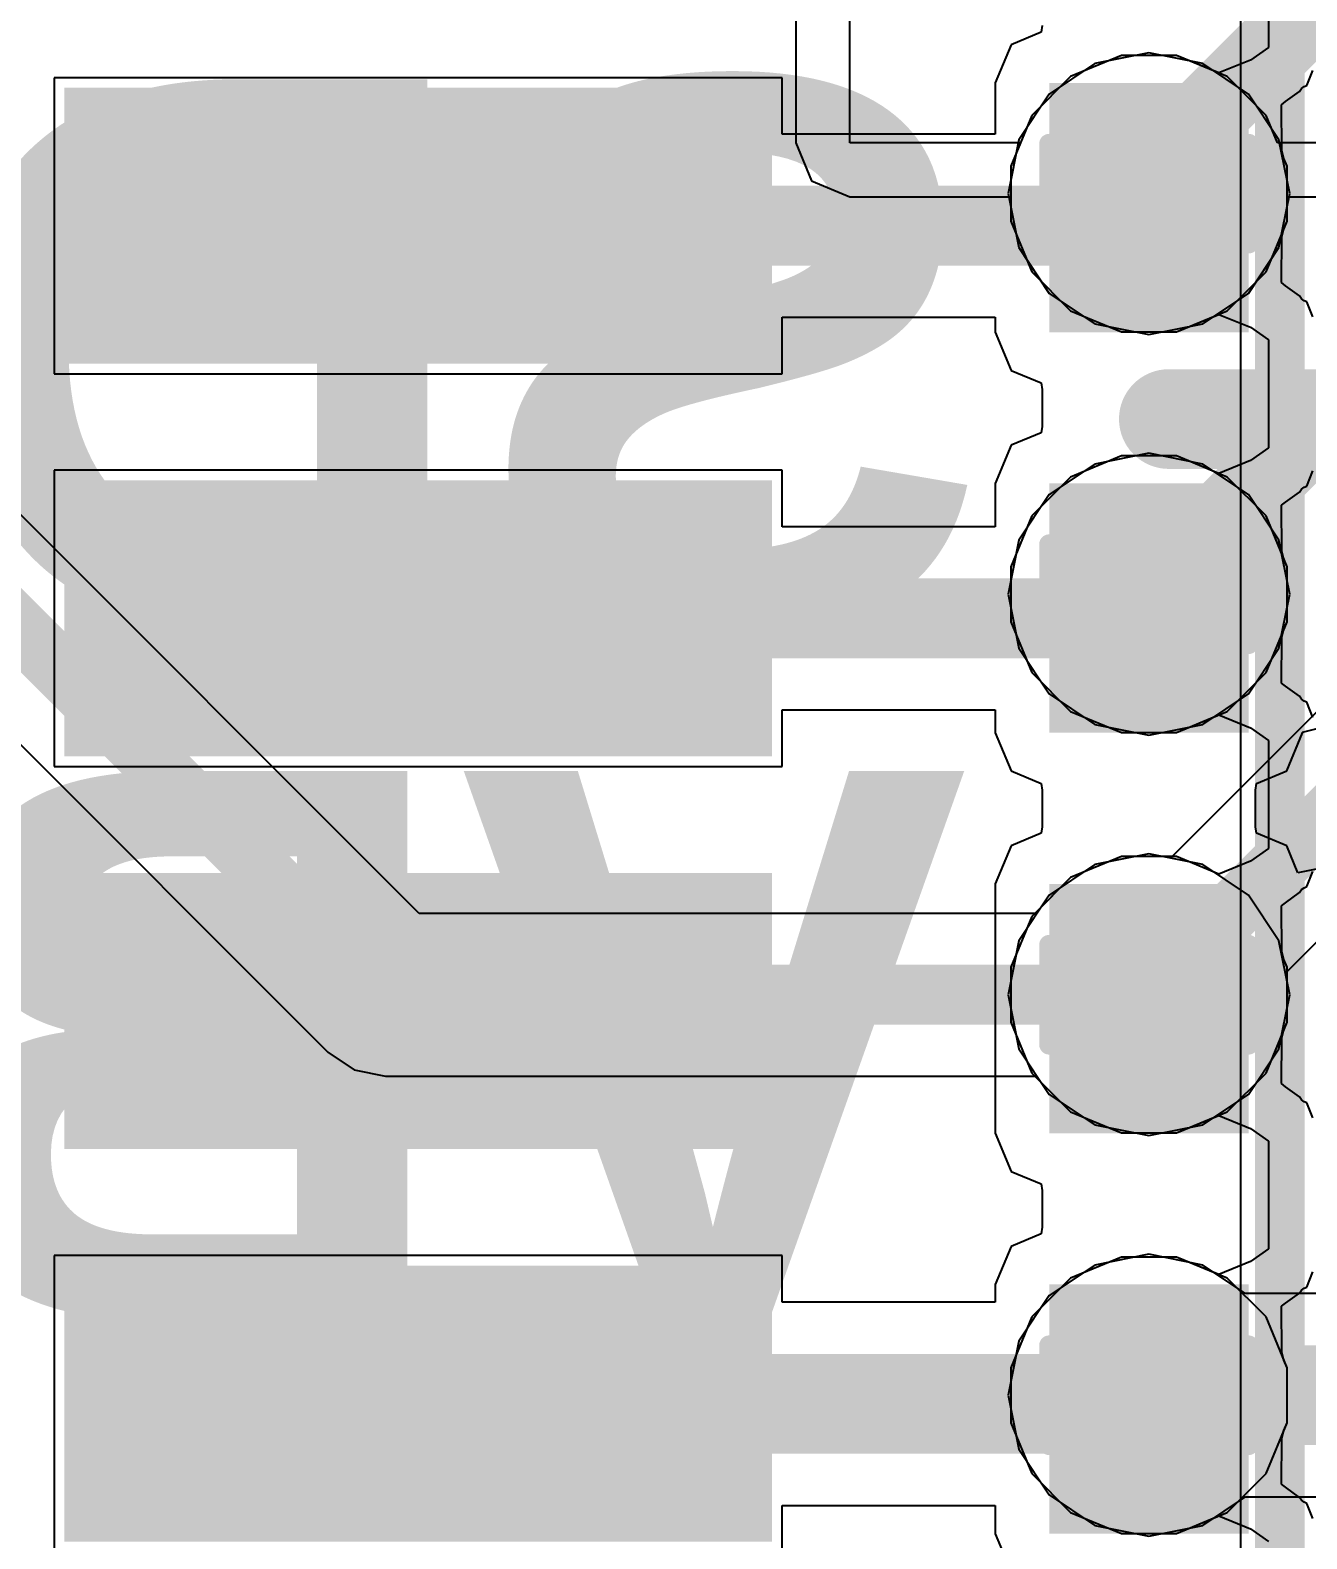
# Model space of a CAD drawing. Header units: inches. Extents: x 3 to 215, y 2 to 215.
# Drawn here: x 2.9798 to 3.1078, y 2.884 to 3.0353 of the extents above; entities that cross this region are included whole.
import ezdxf

# ---------------------------------------------------------------- set-up
doc = ezdxf.new("R2010")
doc.units = ezdxf.units.IN
doc.header["$MEASUREMENT"] = 0
for name, color, linetype in [('Board_Outline', 56, 'Continuous'), ('Bottom Layer', 5, 'Continuous'), ('Bottom Overlay', 54, 'Continuous'), ('Bottom Solder', 6, 'Continuous'), ('Dimension', 6, 'Continuous'), ('Drill Drawing', 1, 'Continuous'), ('Layer 1', 16, 'Continuous'), ('Layer 2', 76, 'Continuous'), ('Pad Holes', 156, 'Continuous'), ('Top Layer', 1, 'Continuous'), ('Top Overlay', 2, 'Continuous'), ('Top Paste', 8, 'Continuous'), ('Top Solder', 216, 'Continuous')]:
    doc.layers.add(name, color=color, linetype=linetype)
doc.styles.add('Arial_Bold', font='', dxfattribs={"height": 0.2})
doc.styles.get('Arial_Bold').set_extended_font_data('Arial', bold=True)

# ---------------------------------------------------------------- blocks, each defined once
blk = doc.blocks.new('ESP32_C3_MINI_1_H4_16')
at = {"layer": 'Board_Outline'}
blk.add_line((0.26378, -0.22441), (0.26378, 0.43701), dxfattribs=at)
at = {"layer": 'Top Overlay'}
blk.add_lwpolyline([(0.25984, 0.43307, 0.005, 0.005, 0), (0.25984, -0.22047, 0.005, 0.005, 0)], format="xyseb", dxfattribs=at)
blk = doc.blocks.new('V________T______36')
at = {"layer": 'Top Layer'}
for points in [[(-0.10827, -0.01821), (-0.08858, -0.01821), (-0.08858, -0.0812), (-0.10827, -0.0812)], [(-0.0689, -0.01821), (-0.04921, -0.01821), (-0.04921, -0.0812), (-0.0689, -0.0812)], [(-0.02953, -0.01821), (-0.00984, -0.01821), (-0.00984, -0.0812), (-0.02953, -0.0812)], [(0.00984, -0.01821), (0.02953, -0.01821), (0.02953, -0.0812), (0.00984, -0.0812)]]:
    blk.add_hatch(color=1, dxfattribs=at).paths.add_polyline_path(points)
at = {"layer": 'Top Paste'}
for points in [[(-0.10827, -0.01821), (-0.08858, -0.01821), (-0.08858, -0.0812), (-0.10827, -0.0812)], [(-0.0689, -0.01821), (-0.04921, -0.01821), (-0.04921, -0.0812), (-0.0689, -0.0812)], [(-0.02953, -0.01821), (-0.00984, -0.01821), (-0.00984, -0.0812), (-0.02953, -0.0812)], [(0.00984, -0.01821), (0.02953, -0.01821), (0.02953, -0.0812), (0.00984, -0.0812)]]:
    blk.add_hatch(color=8, dxfattribs=at).paths.add_polyline_path(points)
at = {"layer": 'Top Solder'}
for points in [[(-0.11227, -0.01421), (-0.08458, -0.01421), (-0.08458, -0.0852), (-0.11227, -0.0852)], [(-0.0729, -0.01421), (-0.04521, -0.01421), (-0.04521, -0.0852), (-0.0729, -0.0852)], [(-0.03353, -0.01421), (-0.00584, -0.01421), (-0.00584, -0.0852), (-0.03353, -0.0852)], [(0.00584, -0.01421), (0.03353, -0.01421), (0.03353, -0.0852), (0.00584, -0.0852)]]:
    blk.add_hatch(color=216, dxfattribs=at).paths.add_polyline_path(points)

msp = doc.modelspace()

# ---------------------------------------------------------------- hatches: boundary and pattern name
at = {"layer": 'Bottom Solder'}
h = msp.add_hatch(color=6, dxfattribs=at)
edge = h.paths.add_edge_path()
edge.add_arc((3.092, 3.0189), 0.00886, 0, 360)
h = msp.add_hatch(color=6, dxfattribs=at)
edge = h.paths.add_edge_path()
edge.add_arc((3.092, 2.97874), 0.00886, 0, 360)
h = msp.add_hatch(color=6, dxfattribs=at)
edge = h.paths.add_edge_path()
edge.add_arc((3.092, 2.93858), 0.00886, 0, 360)
h = msp.add_hatch(color=6, dxfattribs=at)
edge = h.paths.add_edge_path()
edge.add_arc((3.092, 2.89842), 0.00886, 0, 360)
at = {"layer": 'Pad Holes'}
h = msp.add_hatch(color=7, dxfattribs=at)
edge = h.paths.add_edge_path()
edge.add_arc((3.092, 3.0189), 0.00886, 0, 360)
h = msp.add_hatch(color=7, dxfattribs=at)
edge = h.paths.add_edge_path()
edge.add_arc((3.092, 2.97874), 0.00886, 0, 360)
h = msp.add_hatch(color=7, dxfattribs=at)
edge = h.paths.add_edge_path()
edge.add_arc((3.092, 2.93858), 0.00886, 0, 360)
h = msp.add_hatch(color=7, dxfattribs=at)
edge = h.paths.add_edge_path()
edge.add_arc((3.092, 2.89842), 0.00886, 0, 360)
at = {"layer": 'Top Layer'}
for points in [[(3.082, 3.005), (3.102, 3.005), (3.102, 3.03), (3.082, 3.03)], [(3.082, 2.96484), (3.102, 2.96484), (3.102, 2.98984), (3.082, 2.98984)], [(3.082, 2.92469), (3.102, 2.92469), (3.102, 2.94969), (3.082, 2.94969)], [(3.082, 2.88453), (3.102, 2.88453), (3.102, 2.90953), (3.082, 2.90953)]]:
    msp.add_hatch(color=1, dxfattribs=at).paths.add_polyline_path(points)
at = {"layer": 'Top Solder'}
h = msp.add_hatch(color=216, dxfattribs=at)
edge = h.paths.add_edge_path()
edge.add_arc((3.092, 3.0189), 0.00886, 0, 360)
h = msp.add_hatch(color=216, dxfattribs=at)
edge = h.paths.add_edge_path()
edge.add_arc((3.092, 2.97874), 0.00886, 0, 360)
h = msp.add_hatch(color=216, dxfattribs=at)
edge = h.paths.add_edge_path()
edge.add_arc((3.092, 2.93858), 0.00886, 0, 360)
h = msp.add_hatch(color=216, dxfattribs=at)
edge = h.paths.add_edge_path()
edge.add_arc((3.092, 2.89842), 0.00886, 0, 360)

# ---------------------------------------------------------------- linework, layer by layer
at = {"layer": 'Bottom Layer'}
for p, q in [((3.092, 3.03303), (3.08659, 3.03195)), ((3.09741, 3.03195), (3.092, 3.03303)), ((3.08659, 3.03195), (3.08201, 3.02889)), ((3.10199, 3.02889), (3.09741, 3.03195)), ((3.08201, 3.02889), (3.07895, 3.0243)), ((3.10505, 3.0243), (3.10199, 3.02889)), ((3.07895, 3.0243), (3.07787, 3.0189)), ((3.10613, 3.0189), (3.10505, 3.0243)), ((3.07787, 3.0189), (3.07895, 3.01349)), ((3.10505, 3.01349), (3.10613, 3.0189)), ((3.07895, 3.01349), (3.08201, 3.0089)), ((3.10199, 3.0089), (3.10505, 3.01349)), ((3.08201, 3.0089), (3.08659, 3.00584)), ((3.09741, 3.00584), (3.10199, 3.0089)), ((3.08659, 3.00584), (3.092, 3.00477)), ((3.092, 3.00477), (3.09741, 3.00584)), ((3.092, 2.99287), (3.08659, 2.99179)), ((3.09741, 2.99179), (3.092, 2.99287)), ((3.08659, 2.99179), (3.08201, 2.98873)), ((3.10199, 2.98873), (3.09741, 2.99179)), ((3.08201, 2.98873), (3.07895, 2.98415)), ((3.10505, 2.98415), (3.10199, 2.98873)), ((3.07895, 2.98415), (3.07787, 2.97874)), ((3.10613, 2.97874), (3.10505, 2.98415)), ((3.07787, 2.97874), (3.07895, 2.97333)), ((3.10505, 2.97333), (3.10613, 2.97874)), ((3.07895, 2.97333), (3.08201, 2.96875)), ((3.10199, 2.96875), (3.10505, 2.97333)), ((3.08201, 2.96875), (3.08659, 2.96569)), ((3.09741, 2.96569), (3.10199, 2.96875)), ((3.08659, 2.96569), (3.092, 2.96461)), ((3.092, 2.96461), (3.09741, 2.96569)), ((3.08659, 2.95164), (3.08201, 2.94857)), ((3.092, 2.95271), (3.08659, 2.95164)), ((3.09741, 2.95164), (3.092, 2.95271)), ((3.10199, 2.94857), (3.09741, 2.95164)), ((3.08201, 2.94857), (3.07895, 2.94399)), ((3.10505, 2.94399), (3.10199, 2.94857)), ((3.07895, 2.94399), (3.07787, 2.93858)), ((3.10613, 2.93858), (3.10505, 2.94399)), ((3.07787, 2.93858), (3.07895, 2.93317)), ((3.10505, 2.93317), (3.10613, 2.93858)), ((3.07895, 2.93317), (3.08201, 2.92859)), ((3.10199, 2.92859), (3.10505, 2.93317)), ((3.08201, 2.92859), (3.08659, 2.92553)), ((3.09741, 2.92553), (3.10199, 2.92859)), ((3.08659, 2.92553), (3.092, 2.92445)), ((3.092, 2.92445), (3.09741, 2.92553)), ((3.092, 2.91255), (3.08659, 2.91148)), ((3.09741, 2.91148), (3.092, 2.91255)), ((3.08659, 2.91148), (3.08201, 2.90842)), ((3.10168, 2.90862), (3.09741, 2.91148)), ((3.08201, 2.90842), (3.07895, 2.90383)), ((3.15733, 2.90862), (3.10168, 2.90862)), ((3.07895, 2.90383), (3.07787, 2.89842)), ((3.07787, 2.89842), (3.07895, 2.89302)), ((3.07895, 2.89302), (3.08201, 2.88843)), ((3.08201, 2.88843), (3.08659, 2.88537)), ((3.09741, 2.88537), (3.10168, 2.88823)), ((3.10168, 2.88823), (3.15311, 2.88823)), ((3.08659, 2.88537), (3.092, 2.88429)), ((3.092, 2.88429), (3.09741, 2.88537))]:
    msp.add_line(p, q, dxfattribs=at)
msp.add_lwpolyline([(3.092, 2.89842, 0.01, 0.01, 0), (3.15733, 2.89842, 0.01, 0.01, 0)], format="xyseb", dxfattribs=at)
msp.add_lwpolyline([(3.0895, 2.89842, 0.005, 0.005, 1), (3.0945, 2.89842, 0.005, 0.005, 1)], format="xyseb", close=True, dxfattribs=at)
at = {"layer": 'Dimension'}
msp.add_lwpolyline([(3.094, 2.9963, 0.01, 0.01, 0), (3.8824, 2.9963, 0.01, 0.01, 0)], format="xyseb", dxfattribs=at)
msp.add_lwpolyline([(3.0915, 2.9963, 0.005, 0.005, 1), (3.0965, 2.9963, 0.005, 0.005, 1)], format="xyseb", close=True, dxfattribs=at)
at = {"layer": 'Drill Drawing'}
for points in [[(3.087, 3.0239, 0.002, 0.002, 0), (3.087, 3.0289, 0.002, 0.002, 0)], [(3.087, 3.0289, 0.002, 0.002, 0), (3.097, 3.0289, 0.002, 0.002, 0)], [(3.097, 3.0239, 0.002, 0.002, 0), (3.097, 3.0289, 0.002, 0.002, 0)], [(3.082, 3.0139, 0.002, 0.002, 0), (3.082, 3.0239, 0.002, 0.002, 0)], [(3.082, 3.0239, 0.002, 0.002, 0), (3.087, 3.0239, 0.002, 0.002, 0)], [(3.097, 3.0239, 0.002, 0.002, 0), (3.102, 3.0239, 0.002, 0.002, 0)], [(3.102, 3.0139, 0.002, 0.002, 0), (3.102, 3.0239, 0.002, 0.002, 0)], [(3.082, 3.0139, 0.002, 0.002, 0), (3.087, 3.0139, 0.002, 0.002, 0)], [(3.087, 3.0089, 0.002, 0.002, 0), (3.087, 3.0139, 0.002, 0.002, 0)], [(3.097, 3.0139, 0.002, 0.002, 0), (3.102, 3.0139, 0.002, 0.002, 0)], [(3.097, 3.0089, 0.002, 0.002, 0), (3.097, 3.0139, 0.002, 0.002, 0)], [(3.087, 3.0089, 0.002, 0.002, 0), (3.097, 3.0089, 0.002, 0.002, 0)], [(3.087, 2.98374, 0.002, 0.002, 0), (3.087, 2.98874, 0.002, 0.002, 0)], [(3.087, 2.98874, 0.002, 0.002, 0), (3.097, 2.98874, 0.002, 0.002, 0)], [(3.097, 2.98374, 0.002, 0.002, 0), (3.097, 2.98874, 0.002, 0.002, 0)], [(3.082, 2.97374, 0.002, 0.002, 0), (3.082, 2.98374, 0.002, 0.002, 0)], [(3.082, 2.98374, 0.002, 0.002, 0), (3.087, 2.98374, 0.002, 0.002, 0)], [(3.097, 2.98374, 0.002, 0.002, 0), (3.102, 2.98374, 0.002, 0.002, 0)], [(3.102, 2.97374, 0.002, 0.002, 0), (3.102, 2.98374, 0.002, 0.002, 0)], [(3.082, 2.97374, 0.002, 0.002, 0), (3.087, 2.97374, 0.002, 0.002, 0)], [(3.087, 2.96874, 0.002, 0.002, 0), (3.087, 2.97374, 0.002, 0.002, 0)], [(3.097, 2.97374, 0.002, 0.002, 0), (3.102, 2.97374, 0.002, 0.002, 0)], [(3.097, 2.96874, 0.002, 0.002, 0), (3.097, 2.97374, 0.002, 0.002, 0)], [(3.087, 2.96874, 0.002, 0.002, 0), (3.097, 2.96874, 0.002, 0.002, 0)], [(3.087, 2.94358, 0.002, 0.002, 0), (3.087, 2.94858, 0.002, 0.002, 0)], [(3.087, 2.94858, 0.002, 0.002, 0), (3.097, 2.94858, 0.002, 0.002, 0)], [(3.097, 2.94358, 0.002, 0.002, 0), (3.097, 2.94858, 0.002, 0.002, 0)], [(3.082, 2.93358, 0.002, 0.002, 0), (3.082, 2.94358, 0.002, 0.002, 0)], [(3.082, 2.94358, 0.002, 0.002, 0), (3.087, 2.94358, 0.002, 0.002, 0)], [(3.097, 2.94358, 0.002, 0.002, 0), (3.102, 2.94358, 0.002, 0.002, 0)], [(3.102, 2.93358, 0.002, 0.002, 0), (3.102, 2.94358, 0.002, 0.002, 0)], [(3.082, 2.93358, 0.002, 0.002, 0), (3.087, 2.93358, 0.002, 0.002, 0)], [(3.087, 2.92858, 0.002, 0.002, 0), (3.087, 2.93358, 0.002, 0.002, 0)], [(3.097, 2.93358, 0.002, 0.002, 0), (3.102, 2.93358, 0.002, 0.002, 0)], [(3.097, 2.92858, 0.002, 0.002, 0), (3.097, 2.93358, 0.002, 0.002, 0)], [(3.087, 2.92858, 0.002, 0.002, 0), (3.097, 2.92858, 0.002, 0.002, 0)], [(3.087, 2.90342, 0.002, 0.002, 0), (3.087, 2.90842, 0.002, 0.002, 0)], [(3.087, 2.90842, 0.002, 0.002, 0), (3.097, 2.90842, 0.002, 0.002, 0)], [(3.097, 2.90342, 0.002, 0.002, 0), (3.097, 2.90842, 0.002, 0.002, 0)], [(3.082, 2.89342, 0.002, 0.002, 0), (3.082, 2.90342, 0.002, 0.002, 0)], [(3.082, 2.90342, 0.002, 0.002, 0), (3.087, 2.90342, 0.002, 0.002, 0)], [(3.097, 2.90342, 0.002, 0.002, 0), (3.102, 2.90342, 0.002, 0.002, 0)], [(3.102, 2.89342, 0.002, 0.002, 0), (3.102, 2.90342, 0.002, 0.002, 0)], [(3.082, 2.89342, 0.002, 0.002, 0), (3.087, 2.89342, 0.002, 0.002, 0)], [(3.087, 2.88842, 0.002, 0.002, 0), (3.087, 2.89342, 0.002, 0.002, 0)], [(3.097, 2.89342, 0.002, 0.002, 0), (3.102, 2.89342, 0.002, 0.002, 0)], [(3.097, 2.88842, 0.002, 0.002, 0), (3.097, 2.89342, 0.002, 0.002, 0)], [(3.087, 2.88842, 0.002, 0.002, 0), (3.097, 2.88842, 0.002, 0.002, 0)]]:
    msp.add_lwpolyline(points, format="xyseb", dxfattribs=at)
for points in [[(3.0865, 3.0289, 0.001, 0.001, 1), (3.0875, 3.0289, 0.001, 0.001, 1)], [(3.0865, 3.0289, 0.001, 0.001, 1), (3.0875, 3.0289, 0.001, 0.001, 1)], [(3.0965, 3.0289, 0.001, 0.001, 1), (3.0975, 3.0289, 0.001, 0.001, 1)], [(3.0965, 3.0289, 0.001, 0.001, 1), (3.0975, 3.0289, 0.001, 0.001, 1)], [(3.0815, 3.0239, 0.001, 0.001, 1), (3.0825, 3.0239, 0.001, 0.001, 1)], [(3.0815, 3.0239, 0.001, 0.001, 1), (3.0825, 3.0239, 0.001, 0.001, 1)], [(3.0865, 3.0239, 0.001, 0.001, 1), (3.0875, 3.0239, 0.001, 0.001, 1)], [(3.0865, 3.0239, 0.001, 0.001, 1), (3.0875, 3.0239, 0.001, 0.001, 1)], [(3.0965, 3.0239, 0.001, 0.001, 1), (3.0975, 3.0239, 0.001, 0.001, 1)], [(3.0965, 3.0239, 0.001, 0.001, 1), (3.0975, 3.0239, 0.001, 0.001, 1)], [(3.1015, 3.0239, 0.001, 0.001, 1), (3.1025, 3.0239, 0.001, 0.001, 1)], [(3.1015, 3.0239, 0.001, 0.001, 1), (3.1025, 3.0239, 0.001, 0.001, 1)], [(3.0815, 3.0139, 0.001, 0.001, 1), (3.0825, 3.0139, 0.001, 0.001, 1)], [(3.0815, 3.0139, 0.001, 0.001, 1), (3.0825, 3.0139, 0.001, 0.001, 1)], [(3.0865, 3.0139, 0.001, 0.001, 1), (3.0875, 3.0139, 0.001, 0.001, 1)], [(3.0865, 3.0139, 0.001, 0.001, 1), (3.0875, 3.0139, 0.001, 0.001, 1)], [(3.0965, 3.0139, 0.001, 0.001, 1), (3.0975, 3.0139, 0.001, 0.001, 1)], [(3.0965, 3.0139, 0.001, 0.001, 1), (3.0975, 3.0139, 0.001, 0.001, 1)], [(3.1015, 3.0139, 0.001, 0.001, 1), (3.1025, 3.0139, 0.001, 0.001, 1)], [(3.1015, 3.0139, 0.001, 0.001, 1), (3.1025, 3.0139, 0.001, 0.001, 1)], [(3.0865, 3.0089, 0.001, 0.001, 1), (3.0875, 3.0089, 0.001, 0.001, 1)], [(3.0865, 3.0089, 0.001, 0.001, 1), (3.0875, 3.0089, 0.001, 0.001, 1)], [(3.0965, 3.0089, 0.001, 0.001, 1), (3.0975, 3.0089, 0.001, 0.001, 1)], [(3.0965, 3.0089, 0.001, 0.001, 1), (3.0975, 3.0089, 0.001, 0.001, 1)], [(3.0865, 2.98874, 0.001, 0.001, 1), (3.0875, 2.98874, 0.001, 0.001, 1)], [(3.0865, 2.98874, 0.001, 0.001, 1), (3.0875, 2.98874, 0.001, 0.001, 1)], [(3.0965, 2.98874, 0.001, 0.001, 1), (3.0975, 2.98874, 0.001, 0.001, 1)], [(3.0965, 2.98874, 0.001, 0.001, 1), (3.0975, 2.98874, 0.001, 0.001, 1)], [(3.0815, 2.98374, 0.001, 0.001, 1), (3.0825, 2.98374, 0.001, 0.001, 1)], [(3.0815, 2.98374, 0.001, 0.001, 1), (3.0825, 2.98374, 0.001, 0.001, 1)], [(3.0865, 2.98374, 0.001, 0.001, 1), (3.0875, 2.98374, 0.001, 0.001, 1)], [(3.0865, 2.98374, 0.001, 0.001, 1), (3.0875, 2.98374, 0.001, 0.001, 1)], [(3.0965, 2.98374, 0.001, 0.001, 1), (3.0975, 2.98374, 0.001, 0.001, 1)], [(3.0965, 2.98374, 0.001, 0.001, 1), (3.0975, 2.98374, 0.001, 0.001, 1)], [(3.1015, 2.98374, 0.001, 0.001, 1), (3.1025, 2.98374, 0.001, 0.001, 1)], [(3.1015, 2.98374, 0.001, 0.001, 1), (3.1025, 2.98374, 0.001, 0.001, 1)], [(3.0815, 2.97374, 0.001, 0.001, 1), (3.0825, 2.97374, 0.001, 0.001, 1)], [(3.0815, 2.97374, 0.001, 0.001, 1), (3.0825, 2.97374, 0.001, 0.001, 1)], [(3.0865, 2.97374, 0.001, 0.001, 1), (3.0875, 2.97374, 0.001, 0.001, 1)], [(3.0865, 2.97374, 0.001, 0.001, 1), (3.0875, 2.97374, 0.001, 0.001, 1)], [(3.0965, 2.97374, 0.001, 0.001, 1), (3.0975, 2.97374, 0.001, 0.001, 1)], [(3.0965, 2.97374, 0.001, 0.001, 1), (3.0975, 2.97374, 0.001, 0.001, 1)], [(3.1015, 2.97374, 0.001, 0.001, 1), (3.1025, 2.97374, 0.001, 0.001, 1)], [(3.1015, 2.97374, 0.001, 0.001, 1), (3.1025, 2.97374, 0.001, 0.001, 1)], [(3.0865, 2.96874, 0.001, 0.001, 1), (3.0875, 2.96874, 0.001, 0.001, 1)], [(3.0865, 2.96874, 0.001, 0.001, 1), (3.0875, 2.96874, 0.001, 0.001, 1)], [(3.0965, 2.96874, 0.001, 0.001, 1), (3.0975, 2.96874, 0.001, 0.001, 1)], [(3.0965, 2.96874, 0.001, 0.001, 1), (3.0975, 2.96874, 0.001, 0.001, 1)], [(3.0865, 2.94858, 0.001, 0.001, 1), (3.0875, 2.94858, 0.001, 0.001, 1)], [(3.0865, 2.94858, 0.001, 0.001, 1), (3.0875, 2.94858, 0.001, 0.001, 1)], [(3.0965, 2.94858, 0.001, 0.001, 1), (3.0975, 2.94858, 0.001, 0.001, 1)], [(3.0965, 2.94858, 0.001, 0.001, 1), (3.0975, 2.94858, 0.001, 0.001, 1)], [(3.0815, 2.94358, 0.001, 0.001, 1), (3.0825, 2.94358, 0.001, 0.001, 1)], [(3.0815, 2.94358, 0.001, 0.001, 1), (3.0825, 2.94358, 0.001, 0.001, 1)], [(3.0865, 2.94358, 0.001, 0.001, 1), (3.0875, 2.94358, 0.001, 0.001, 1)], [(3.0865, 2.94358, 0.001, 0.001, 1), (3.0875, 2.94358, 0.001, 0.001, 1)], [(3.0965, 2.94358, 0.001, 0.001, 1), (3.0975, 2.94358, 0.001, 0.001, 1)], [(3.0965, 2.94358, 0.001, 0.001, 1), (3.0975, 2.94358, 0.001, 0.001, 1)], [(3.1015, 2.94358, 0.001, 0.001, 1), (3.1025, 2.94358, 0.001, 0.001, 1)], [(3.1015, 2.94358, 0.001, 0.001, 1), (3.1025, 2.94358, 0.001, 0.001, 1)], [(3.0815, 2.93358, 0.001, 0.001, 1), (3.0825, 2.93358, 0.001, 0.001, 1)], [(3.0815, 2.93358, 0.001, 0.001, 1), (3.0825, 2.93358, 0.001, 0.001, 1)], [(3.0865, 2.93358, 0.001, 0.001, 1), (3.0875, 2.93358, 0.001, 0.001, 1)], [(3.0865, 2.93358, 0.001, 0.001, 1), (3.0875, 2.93358, 0.001, 0.001, 1)], [(3.0965, 2.93358, 0.001, 0.001, 1), (3.0975, 2.93358, 0.001, 0.001, 1)], [(3.0965, 2.93358, 0.001, 0.001, 1), (3.0975, 2.93358, 0.001, 0.001, 1)], [(3.1015, 2.93358, 0.001, 0.001, 1), (3.1025, 2.93358, 0.001, 0.001, 1)], [(3.1015, 2.93358, 0.001, 0.001, 1), (3.1025, 2.93358, 0.001, 0.001, 1)], [(3.0865, 2.92858, 0.001, 0.001, 1), (3.0875, 2.92858, 0.001, 0.001, 1)], [(3.0865, 2.92858, 0.001, 0.001, 1), (3.0875, 2.92858, 0.001, 0.001, 1)], [(3.0965, 2.92858, 0.001, 0.001, 1), (3.0975, 2.92858, 0.001, 0.001, 1)], [(3.0965, 2.92858, 0.001, 0.001, 1), (3.0975, 2.92858, 0.001, 0.001, 1)], [(3.0865, 2.90842, 0.001, 0.001, 1), (3.0875, 2.90842, 0.001, 0.001, 1)], [(3.0865, 2.90842, 0.001, 0.001, 1), (3.0875, 2.90842, 0.001, 0.001, 1)], [(3.0965, 2.90842, 0.001, 0.001, 1), (3.0975, 2.90842, 0.001, 0.001, 1)], [(3.0965, 2.90842, 0.001, 0.001, 1), (3.0975, 2.90842, 0.001, 0.001, 1)], [(3.0815, 2.90342, 0.001, 0.001, 1), (3.0825, 2.90342, 0.001, 0.001, 1)], [(3.0815, 2.90342, 0.001, 0.001, 1), (3.0825, 2.90342, 0.001, 0.001, 1)], [(3.0865, 2.90342, 0.001, 0.001, 1), (3.0875, 2.90342, 0.001, 0.001, 1)], [(3.0865, 2.90342, 0.001, 0.001, 1), (3.0875, 2.90342, 0.001, 0.001, 1)], [(3.0965, 2.90342, 0.001, 0.001, 1), (3.0975, 2.90342, 0.001, 0.001, 1)], [(3.0965, 2.90342, 0.001, 0.001, 1), (3.0975, 2.90342, 0.001, 0.001, 1)], [(3.1015, 2.90342, 0.001, 0.001, 1), (3.1025, 2.90342, 0.001, 0.001, 1)], [(3.1015, 2.90342, 0.001, 0.001, 1), (3.1025, 2.90342, 0.001, 0.001, 1)], [(3.0815, 2.89342, 0.001, 0.001, 1), (3.0825, 2.89342, 0.001, 0.001, 1)], [(3.0815, 2.89342, 0.001, 0.001, 1), (3.0825, 2.89342, 0.001, 0.001, 1)], [(3.0865, 2.89342, 0.001, 0.001, 1), (3.0875, 2.89342, 0.001, 0.001, 1)], [(3.0865, 2.89342, 0.001, 0.001, 1), (3.0875, 2.89342, 0.001, 0.001, 1)], [(3.0965, 2.89342, 0.001, 0.001, 1), (3.0975, 2.89342, 0.001, 0.001, 1)], [(3.0965, 2.89342, 0.001, 0.001, 1), (3.0975, 2.89342, 0.001, 0.001, 1)], [(3.1015, 2.89342, 0.001, 0.001, 1), (3.1025, 2.89342, 0.001, 0.001, 1)], [(3.1015, 2.89342, 0.001, 0.001, 1), (3.1025, 2.89342, 0.001, 0.001, 1)], [(3.0865, 2.88842, 0.001, 0.001, 1), (3.0875, 2.88842, 0.001, 0.001, 1)], [(3.0865, 2.88842, 0.001, 0.001, 1), (3.0875, 2.88842, 0.001, 0.001, 1)], [(3.0965, 2.88842, 0.001, 0.001, 1), (3.0975, 2.88842, 0.001, 0.001, 1)], [(3.0965, 2.88842, 0.001, 0.001, 1), (3.0975, 2.88842, 0.001, 0.001, 1)]]:
    msp.add_lwpolyline(points, format="xyseb", close=True, dxfattribs=at)
at = {"layer": 'Layer 1'}
for p, q in [((3.104, 3.04438), (3.104, 3.03357)), ((3.104, 3.03357), (3.10219, 3.03229)), ((3.08924, 3.03275), (3.08415, 3.03064)), ((3.09476, 3.03275), (3.08924, 3.03275)), ((3.099, 3.031), (3.09476, 3.03275)), ((3.10219, 3.03229), (3.099, 3.031)), ((3.08415, 3.03064), (3.08025, 3.02675)), ((3.10783, 3.02974), (3.10845, 3.03125)), ((3.10569, 3.02813), (3.10712, 3.02914)), ((3.10712, 3.02914), (3.1073, 3.02943)), ((3.1073, 3.02943), (3.10756, 3.02963)), ((3.10756, 3.02963), (3.10783, 3.02974)), ((3.10531, 3.02781), (3.10569, 3.02813)), ((3.10533, 3.0232), (3.10531, 3.02781)), ((3.08025, 3.02675), (3.07814, 3.02165)), ((3.10554, 3.02242), (3.10533, 3.0232)), ((3.10586, 3.02165), (3.10554, 3.02242)), ((3.07814, 3.02165), (3.07814, 3.01614)), ((3.10586, 3.01614), (3.10586, 3.02165)), ((3.07814, 3.01614), (3.08025, 3.01105)), ((3.10533, 3.01459), (3.10554, 3.01538)), ((3.10554, 3.01538), (3.10586, 3.01614)), ((3.10531, 3.00998), (3.10533, 3.01459)), ((3.08025, 3.01105), (3.08415, 3.00715)), ((3.10569, 3.00967), (3.10531, 3.00998)), ((3.10711, 3.00865), (3.10569, 3.00967)), ((3.1073, 3.00836), (3.10711, 3.00865)), ((3.10756, 3.00817), (3.1073, 3.00836)), ((3.10783, 3.00805), (3.10756, 3.00817)), ((3.10845, 3.00654), (3.10783, 3.00805)), ((3.08415, 3.00715), (3.08924, 3.00504)), ((3.09476, 3.00504), (3.099, 3.0068)), ((3.099, 3.0068), (3.10219, 3.0055)), ((3.08924, 3.00504), (3.09476, 3.00504)), ((3.10219, 3.0055), (3.104, 3.00423)), ((3.104, 3.00423), (3.104, 2.99341)), ((3.08924, 2.9926), (3.08415, 2.99049)), ((3.09476, 2.9926), (3.08924, 2.9926)), ((3.099, 2.99084), (3.09476, 2.9926)), ((3.10219, 2.99214), (3.099, 2.99084)), ((3.104, 2.99341), (3.10219, 2.99214)), ((3.10783, 2.98958), (3.10845, 2.9911)), ((3.08415, 2.99049), (3.08025, 2.98659)), ((3.10712, 2.98898), (3.1073, 2.98928)), ((3.1073, 2.98928), (3.10756, 2.98947)), ((3.10756, 2.98947), (3.10783, 2.98958)), ((3.10531, 2.98765), (3.10569, 2.98797)), ((3.10533, 2.98305), (3.10531, 2.98765)), ((3.10569, 2.98797), (3.10712, 2.98898)), ((3.08025, 2.98659), (3.07814, 2.9815)), ((3.10554, 2.98226), (3.10533, 2.98305)), ((3.10586, 2.9815), (3.10554, 2.98226)), ((3.07814, 2.9815), (3.07814, 2.97598)), ((3.10586, 2.97598), (3.10586, 2.9815)), ((3.07814, 2.97598), (3.08025, 2.97089)), ((3.10554, 2.97522), (3.10586, 2.97598)), ((3.10531, 2.96983), (3.10533, 2.97443)), ((3.10533, 2.97443), (3.10554, 2.97522)), ((3.08025, 2.97089), (3.08415, 2.96699)), ((3.10569, 2.96951), (3.10531, 2.96983)), ((3.10711, 2.9685), (3.10569, 2.96951)), ((3.1073, 2.9682), (3.10711, 2.9685)), ((3.10756, 2.96801), (3.1073, 2.9682)), ((3.10783, 2.9679), (3.10756, 2.96801)), ((3.10845, 2.96638), (3.10783, 2.9679)), ((3.08415, 2.96699), (3.08924, 2.96488)), ((3.09476, 2.96488), (3.099, 2.96664)), ((3.099, 2.96664), (3.10219, 2.96534)), ((3.08924, 2.96488), (3.09476, 2.96488)), ((3.10219, 2.96534), (3.104, 2.96407)), ((3.104, 2.96407), (3.104, 2.95325)), ((3.104, 2.95325), (3.10219, 2.95198)), ((3.08924, 2.95244), (3.08415, 2.95033)), ((3.09476, 2.95244), (3.08924, 2.95244)), ((3.099, 2.95068), (3.09476, 2.95244)), ((3.10219, 2.95198), (3.099, 2.95068)), ((3.08415, 2.95033), (3.08025, 2.94643)), ((3.10783, 2.94942), (3.10845, 2.95094)), ((3.10569, 2.94781), (3.10712, 2.94883)), ((3.10712, 2.94883), (3.1073, 2.94912)), ((3.1073, 2.94912), (3.10756, 2.94931)), ((3.10756, 2.94931), (3.10783, 2.94942)), ((3.10531, 2.9475), (3.10569, 2.94781)), ((3.10533, 2.94289), (3.10531, 2.9475)), ((3.08025, 2.94643), (3.07814, 2.94134)), ((3.10554, 2.9421), (3.10533, 2.94289)), ((3.07814, 2.94134), (3.07814, 2.93583)), ((3.10586, 2.94134), (3.10554, 2.9421)), ((3.10586, 2.93583), (3.10586, 2.94134)), ((3.07814, 2.93583), (3.08025, 2.93073)), ((3.10533, 2.93427), (3.10554, 2.93506)), ((3.10554, 2.93506), (3.10586, 2.93583)), ((3.10531, 2.92967), (3.10533, 2.93427)), ((3.08025, 2.93073), (3.08415, 2.92683)), ((3.10569, 2.92935), (3.10531, 2.92967)), ((3.10711, 2.92834), (3.10569, 2.92935)), ((3.1073, 2.92804), (3.10711, 2.92834)), ((3.10756, 2.92785), (3.1073, 2.92804)), ((3.10783, 2.92774), (3.10756, 2.92785)), ((3.10845, 2.92622), (3.10783, 2.92774)), ((3.08415, 2.92683), (3.08924, 2.92472)), ((3.09476, 2.92472), (3.099, 2.92648)), ((3.099, 2.92648), (3.10219, 2.92518)), ((3.08924, 2.92472), (3.09476, 2.92472)), ((3.10219, 2.92518), (3.104, 2.92391)), ((3.104, 2.92391), (3.104, 2.91309)), ((3.08924, 2.91228), (3.08415, 2.91017)), ((3.09476, 2.91228), (3.08924, 2.91228)), ((3.099, 2.91052), (3.09476, 2.91228)), ((3.104, 2.91309), (3.10219, 2.91182)), ((3.10219, 2.91182), (3.099, 2.91052)), ((3.10783, 2.90927), (3.10845, 2.91078)), ((3.08415, 2.91017), (3.08025, 2.90627)), ((3.10712, 2.90867), (3.1073, 2.90896)), ((3.1073, 2.90896), (3.10756, 2.90915)), ((3.10756, 2.90915), (3.10783, 2.90927)), ((3.10531, 2.90734), (3.10569, 2.90766)), ((3.10569, 2.90766), (3.10712, 2.90867)), ((3.08025, 2.90627), (3.07814, 2.90118)), ((3.10533, 2.90273), (3.10531, 2.90734)), ((3.10554, 2.90194), (3.10533, 2.90273)), ((3.10586, 2.90118), (3.10554, 2.90194)), ((3.07814, 2.90118), (3.07814, 2.89567)), ((3.10586, 2.89567), (3.10586, 2.90118)), ((3.07814, 2.89567), (3.08025, 2.89057)), ((3.10554, 2.8949), (3.10586, 2.89567)), ((3.10531, 2.88951), (3.10533, 2.89412)), ((3.10533, 2.89412), (3.10554, 2.8949)), ((3.08025, 2.89057), (3.08415, 2.88668)), ((3.10569, 2.88919), (3.10531, 2.88951)), ((3.10711, 2.88818), (3.10569, 2.88919)), ((3.1073, 2.88789), (3.10711, 2.88818)), ((3.10756, 2.88769), (3.1073, 2.88789)), ((3.08415, 2.88668), (3.08924, 2.88457)), ((3.09476, 2.88457), (3.099, 2.88632)), ((3.099, 2.88632), (3.10219, 2.88503)), ((3.10783, 2.88758), (3.10756, 2.88769)), ((3.10845, 2.88607), (3.10783, 2.88758)), ((3.10219, 2.88503), (3.104, 2.88375)), ((3.08924, 2.88457), (3.09476, 2.88457))]:
    msp.add_line(p, q, dxfattribs=at)
at = {"layer": 'Layer 2'}
for p, q in [((3.05659, 3.15), (3.05659, 3.024)), ((3.062, 3.024), (3.062, 3.15)), ((3.08924, 3.03275), (3.08415, 3.03064)), ((3.09476, 3.03275), (3.08924, 3.03275)), ((3.09985, 3.03064), (3.09476, 3.03275)), ((3.08415, 3.03064), (3.08025, 3.02675)), ((3.10375, 3.02675), (3.09985, 3.03064)), ((3.08025, 3.02675), (3.07911, 3.024)), ((3.10489, 3.024), (3.10375, 3.02675)), ((3.05659, 3.024), (3.05817, 3.02017)), ((3.07911, 3.024), (3.062, 3.024)), ((3.16588, 3.024), (3.10489, 3.024)), ((3.10586, 2.9409), (3.18788, 3.02292)), ((3.05817, 3.02017), (3.062, 3.01859)), ((3.062, 3.01859), (3.07814, 3.01859)), ((3.07814, 3.01859), (3.07814, 3.01614)), ((3.10586, 3.01614), (3.10586, 3.01859)), ((3.10586, 3.01859), (3.15394, 3.01859)), ((3.07814, 3.01614), (3.08025, 3.01105)), ((3.10375, 3.01105), (3.10586, 3.01614)), ((3.15585, 3.01397), (3.09432, 2.95244)), ((3.08025, 3.01105), (3.08415, 3.00715)), ((3.09985, 3.00715), (3.10375, 3.01105)), ((3.08415, 3.00715), (3.08924, 3.00504)), ((3.09476, 3.00504), (3.09985, 3.00715)), ((3.08924, 3.00504), (3.09476, 3.00504)), ((3.0188, 2.94674), (2.96892, 2.99661)), ((3.08924, 2.9926), (3.08415, 2.99049)), ((3.09476, 2.9926), (3.08924, 2.9926)), ((3.09985, 2.99049), (3.09476, 2.9926)), ((3.08415, 2.99049), (3.08025, 2.98659)), ((3.10375, 2.98659), (3.09985, 2.99049)), ((3.08025, 2.98659), (3.07814, 2.9815)), ((3.10586, 2.9815), (3.10375, 2.98659)), ((2.95739, 2.98508), (3.00965, 2.93281)), ((3.07814, 2.9815), (3.07814, 2.97598)), ((3.10586, 2.97598), (3.10586, 2.9815)), ((3.07814, 2.97598), (3.08025, 2.97089)), ((3.10375, 2.97089), (3.10586, 2.97598)), ((3.08025, 2.97089), (3.08415, 2.96699)), ((3.09985, 2.96699), (3.10375, 2.97089)), ((3.08415, 2.96699), (3.08924, 2.96488)), ((3.09476, 2.96488), (3.09985, 2.96699)), ((3.08924, 2.96488), (3.09476, 2.96488)), ((3.08924, 2.95244), (3.08415, 2.95033)), ((3.09432, 2.95244), (3.08924, 2.95244)), ((3.08415, 2.95033), (3.08056, 2.94674)), ((3.08056, 2.94674), (3.0188, 2.94674)), ((3.10586, 2.93583), (3.10586, 2.9409)), ((3.10375, 2.93073), (3.10586, 2.93583)), ((3.00965, 2.93281), (3.0123, 2.93105)), ((3.0123, 2.93105), (3.01542, 2.93043)), ((3.01542, 2.93043), (3.01542, 2.93043)), ((3.01542, 2.93043), (3.08056, 2.93043)), ((3.08056, 2.93043), (3.08415, 2.92683)), ((3.09985, 2.92683), (3.10375, 2.93073)), ((3.08415, 2.92683), (3.08924, 2.92472)), ((3.09476, 2.92472), (3.09985, 2.92683)), ((3.08924, 2.92472), (3.09476, 2.92472)), ((3.08924, 2.91228), (3.08415, 2.91017)), ((3.09476, 2.91228), (3.08924, 2.91228)), ((3.09985, 2.91017), (3.09476, 2.91228)), ((3.08415, 2.91017), (3.08025, 2.90627)), ((3.10375, 2.90627), (3.09985, 2.91017)), ((3.08025, 2.90627), (3.07814, 2.90118)), ((3.10586, 2.90118), (3.10375, 2.90627)), ((3.07814, 2.90118), (3.07814, 2.89567)), ((3.10586, 2.89567), (3.10586, 2.90118)), ((3.07814, 2.89567), (3.08025, 2.89057)), ((3.10375, 2.89057), (3.10586, 2.89567)), ((3.08025, 2.89057), (3.08415, 2.88668)), ((3.09985, 2.88668), (3.10375, 2.89057)), ((3.08415, 2.88668), (3.08924, 2.88457)), ((3.09476, 2.88457), (3.09985, 2.88668)), ((3.08924, 2.88457), (3.09476, 2.88457))]:
    msp.add_line(p, q, dxfattribs=at)
for points in [[(3.092, 2.93858, 0.006, 0.006, 0), (3.19242, 3.039, 0.006, 0.006, 0)], [(2.959, 2.995, 0.006, 0.006, 0), (3.01542, 2.93858, 0.006, 0.006, 0)], [(3.01542, 2.93858, 0.006, 0.006, 0), (3.092, 2.93858, 0.006, 0.006, 0)]]:
    msp.add_lwpolyline(points, format="xyseb", dxfattribs=at)
for points in [[(3.01392, 2.93858, 0.003, 0.003, 1), (3.01692, 2.93858, 0.003, 0.003, 1)], [(3.01392, 2.93858, 0.003, 0.003, 1), (3.01692, 2.93858, 0.003, 0.003, 1)], [(3.0905, 2.93858, 0.003, 0.003, 1), (3.0935, 2.93858, 0.003, 0.003, 1)], [(3.0905, 2.93858, 0.003, 0.003, 1), (3.0935, 2.93858, 0.003, 0.003, 1)]]:
    msp.add_lwpolyline(points, format="xyseb", close=True, dxfattribs=at)
at = {"layer": 'Top Layer'}
for p, q in [((3.0812, 3.03508), (3.07817, 3.03383)), ((3.08131, 3.03575), (3.0812, 3.03508)), ((3.07817, 3.03383), (3.07659, 3.03)), ((3.0552, 3.03053), (2.98221, 3.03053)), ((2.98221, 3.03053), (2.98221, 3.00084)), ((3.0552, 3.02486), (3.0552, 3.03053)), ((3.07659, 3.03), (3.07659, 3.02486)), ((3.07659, 3.02486), (3.0552, 3.02486)), ((3.0552, 3.00084), (3.0552, 3.00651)), ((3.0552, 3.00651), (3.07659, 3.00651)), ((3.07659, 3.00651), (3.07659, 3.005)), ((3.07659, 3.005), (3.07817, 3.00117)), ((3.07817, 3.00117), (3.08119, 2.99992)), ((2.98221, 3.00084), (3.0552, 3.00084)), ((3.08119, 2.99992), (3.08131, 2.99927)), ((3.08131, 2.99927), (3.08131, 2.99557)), ((3.08131, 2.99557), (3.08119, 2.99492)), ((3.07817, 2.99367), (3.07659, 2.98984)), ((3.08119, 2.99492), (3.07817, 2.99367)), ((3.0552, 2.99116), (2.98221, 2.99116)), ((2.98221, 2.99116), (2.98221, 2.96147)), ((3.0552, 2.98549), (3.0552, 2.99116)), ((3.07659, 2.98984), (3.07659, 2.98549)), ((3.07659, 2.98549), (3.0552, 2.98549)), ((3.0552, 2.96147), (3.0552, 2.96714)), ((3.0552, 2.96714), (3.07659, 2.96714)), ((3.07659, 2.96714), (3.07659, 2.96484)), ((3.10741, 2.96492), (3.11194, 2.96605)), ((3.10741, 2.96484), (3.10741, 2.96492)), ((3.07659, 2.96484), (3.07817, 2.96102)), ((3.10583, 2.96102), (3.10741, 2.96484)), ((2.98221, 2.96147), (3.0552, 2.96147)), ((3.07817, 2.96102), (3.0812, 2.95976)), ((3.1028, 2.95976), (3.10583, 2.96102)), ((3.0812, 2.95976), (3.08131, 2.9591)), ((3.08131, 2.9591), (3.08131, 2.95543)), ((3.10269, 2.9591), (3.1028, 2.95976)), ((3.10269, 2.95543), (3.10269, 2.9591)), ((3.0812, 2.95477), (3.07817, 2.95351)), ((3.08131, 2.95543), (3.0812, 2.95477)), ((3.1028, 2.95477), (3.10269, 2.95543)), ((3.10583, 2.95351), (3.1028, 2.95477)), ((3.07817, 2.95351), (3.07659, 2.94969)), ((3.10695, 2.95081), (3.10583, 2.95351)), ((3.11194, 2.95181), (3.10695, 2.95081)), ((3.07659, 2.94969), (3.07659, 2.92469)), ((3.07659, 2.92469), (3.07817, 2.92086)), ((3.07817, 2.92086), (3.0812, 2.91961)), ((3.0812, 2.91961), (3.08131, 2.91894)), ((3.08131, 2.91894), (3.08131, 2.91527)), ((3.08131, 2.91527), (3.0812, 2.91461)), ((3.0812, 2.91461), (3.07817, 2.91335)), ((3.0552, 2.91242), (2.98221, 2.91242)), ((2.98221, 2.91242), (2.98221, 2.88273)), ((3.0552, 2.90777), (3.0552, 2.91242)), ((3.07817, 2.91335), (3.07659, 2.90953)), ((3.07659, 2.90953), (3.07659, 2.90777)), ((3.07659, 2.90777), (3.0552, 2.90777)), ((3.0552, 2.88273), (3.0552, 2.88738)), ((3.0552, 2.88738), (3.07659, 2.88738)), ((3.07659, 2.88738), (3.07659, 2.88453)), ((3.07659, 2.88453), (3.07817, 2.8807))]:
    msp.add_line(p, q, dxfattribs=at)
for points in [[(3.09095, 3.01995, 0.008, 0.008, 0), (3.11051, 3.03951, 0.008, 0.008, 0)], [(3.08879, 3.01569, 0.008, 0.008, 0), (3.092, 3.0189, 0.008, 0.008, 0)], [(3.0187, 3.01569, 0.008, 0.008, 0), (3.08879, 3.01569, 0.008, 0.008, 0)], [(3.08958, 2.97632, 0.008, 0.008, 0), (3.1198, 3.00654, 0.008, 0.008, 0)], [(3.0187, 2.97632, 0.008, 0.008, 0), (3.08958, 2.97632, 0.008, 0.008, 0)], [(3.09115, 2.89757, 0.01, 0.01, 0), (3.092, 2.89842, 0.01, 0.01, 0)], [(3.0187, 2.89757, 0.01, 0.01, 0), (3.09115, 2.89757, 0.01, 0.01, 0)]]:
    msp.add_lwpolyline(points, format="xyseb", dxfattribs=at)
for points in [[(3.08895, 3.01995, 0.004, 0.004, 1), (3.09295, 3.01995, 0.004, 0.004, 1)], [(3.09, 3.0189, 0.004, 0.004, 1), (3.094, 3.0189, 0.004, 0.004, 1)], [(3.0167, 3.01569, 0.004, 0.004, 1), (3.0207, 3.01569, 0.004, 0.004, 1)], [(3.08679, 3.01569, 0.004, 0.004, 1), (3.09079, 3.01569, 0.004, 0.004, 1)], [(3.08679, 3.01569, 0.004, 0.004, 1), (3.09079, 3.01569, 0.004, 0.004, 1)], [(3.0167, 2.97632, 0.004, 0.004, 1), (3.0207, 2.97632, 0.004, 0.004, 1)], [(3.08758, 2.97632, 0.004, 0.004, 1), (3.09158, 2.97632, 0.004, 0.004, 1)], [(3.08758, 2.97632, 0.004, 0.004, 1), (3.09158, 2.97632, 0.004, 0.004, 1)], [(3.0895, 2.89842, 0.005, 0.005, 1), (3.0945, 2.89842, 0.005, 0.005, 1)], [(3.0162, 2.89757, 0.005, 0.005, 1), (3.0212, 2.89757, 0.005, 0.005, 1)], [(3.08865, 2.89757, 0.005, 0.005, 1), (3.09365, 2.89757, 0.005, 0.005, 1)], [(3.08865, 2.89757, 0.005, 0.005, 1), (3.09365, 2.89757, 0.005, 0.005, 1)]]:
    msp.add_lwpolyline(points, format="xyseb", close=True, dxfattribs=at)

# ---------------------------------------------------------------- block references
for name, p, rotation in [('ESP32_C3_MINI_1_H4_16', (3.36498, 3.04191), 180), ('V________T______36', (2.969, 2.996), 90)]:
    msp.add_blockref(name, p, dxfattribs=dict(rotation=rotation))

# ---------------------------------------------------------------- texts
at = {"layer": 'Bottom Overlay', "style": 'Arial_Bold', "text_generation_flag": 2}
for s, p in [('SDA', (3.076, 2.97537)), ('VBAT', (3.074, 2.906))]:
    msp.add_text(s, height=0.055, dxfattribs=at).set_placement(p)

doc.saveas('drawing.dxf')
